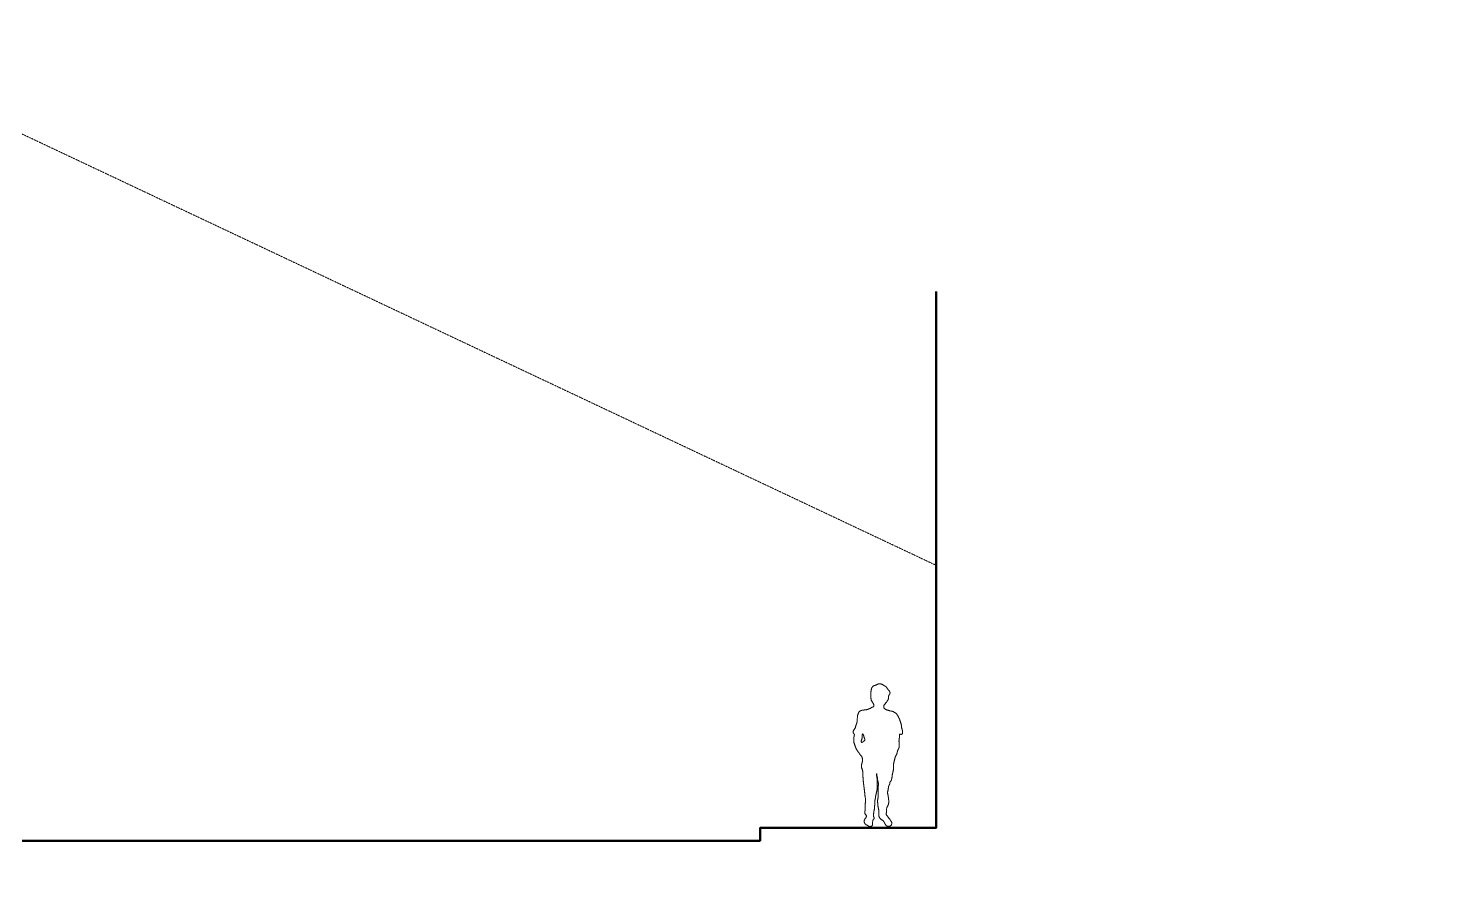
# Model space of a CAD drawing. Header units: inches. Extents: x -5536 to 8590, y -9140 to 228.
# Drawn here: x 4451 to 5108, y -3620 to -3225 of the extents above; entities that cross this region are included whole.
import ezdxf
from ezdxf import colors
from ezdxf.entities.mleader import LeaderData, LeaderLine
from ezdxf.math import Vec2, Vec3

# ---------------------------------------------------------------- set-up
doc = ezdxf.new("R2010")
doc.units = ezdxf.units.IN
doc.header["$LTSCALE"] = 0.125
doc.header["$MEASUREMENT"] = 0
doc.linetypes.add('DASHED', pattern=[0.75, 0.5, -0.25])
doc.layers.get('0').update_dxf_attribs({"linetype": 'CONTINUOUS'})
for name, color, linetype, lineweight in [('A-ELEV-4', 9, 'CONTINUOUS', 9), ('A-ELEV-BYND', 9, 'DASHED', 9), ('A-ELEV-CUT', 3, 'CONTINUOUS', 50), ('A-NOTE-REF', 8, 'CONTINUOUS', 15)]:
    doc.layers.add(name, color=color, linetype=linetype, lineweight=lineweight)
doc.styles.add('ANNOT-SM', font='swisse.ttf', dxfattribs={"width": 0.9, "height": 0.078125})

# ---------------------------------------------------------------- blocks, each defined once
blk = doc.blocks.new('*U106')
at = {"layer": 'A-ELEV-4'}
blk.add_lwpolyline([(-3.66, 4.57), (-3.98, 4.06), (-4.24, 3.65), (-4.46, 3.34), (-4.64, 3.1), (-4.78, 2.92), (-4.9, 2.79), (-5, 2.69), (-5.08, 2.6), (-5.15, 2.52), (-5.22, 2.44), (-5.28, 2.37), (-5.33, 2.29), (-5.38, 2.21), (-5.42, 2.13), (-5.47, 2.06), (-5.51, 1.98), (-5.56, 1.91), (-5.61, 1.83), (-5.67, 1.75), (-5.72, 1.68), (-5.77, 1.6), (-5.82, 1.53), (-5.87, 1.45), (-5.92, 1.37), (-5.97, 1.3), (-6.01, 1.22), (-6.05, 1.14), (-6.09, 1.07), (-6.12, 0.99), (-6.15, 0.92), (-6.18, 0.84), (-6.2, 0.76), (-6.22, 0.69), (-6.23, 0.61), (-6.24, 0.53), (-6.24, 0.46), (-6.24, 0.38), (-6.24, 0.31), (-6.23, 0.23), (-6.23, 0.15), (-6.22, 0.08), (-6.2, 0), (-6.18, -0.07), (-6.16, -0.15), (-6.14, -0.22), (-6.1, -0.29), (-6.07, -0.36), (-6.02, -0.43), (-5.97, -0.5), (-5.91, -0.56), (-5.85, -0.62), (-5.78, -0.68), (-5.71, -0.73), (-5.64, -0.78), (-5.57, -0.82), (-5.49, -0.86), (-5.41, -0.9), (-5.34, -0.93), (-5.26, -0.96), (-5.18, -0.98), (-5.11, -1), (-5.03, -1.02), (-4.96, -1.03), (-4.88, -1.04), (-4.8, -1.05), (-4.73, -1.05), (-4.65, -1.06), (-4.57, -1.06), (-4.5, -1.05), (-4.42, -1.04), (-4.35, -1.03), (-4.27, -1.01), (-4.19, -0.99), (-4.12, -0.97), (-4.04, -0.94), (-3.97, -0.9), (-3.89, -0.86), (-3.82, -0.81), (-3.75, -0.76), (-3.69, -0.71), (-3.62, -0.65), (-3.56, -0.59), (-3.5, -0.52), (-3.44, -0.45), (-3.38, -0.38), (-3.33, -0.3), (-3.28, -0.23), (-3.23, -0.15), (-3.18, -0.08), (-3.14, 0), (-3.09, 0.08), (-3.05, 0.15), (-3.01, 0.23), (-2.97, 0.31), (-2.94, 0.38), (-2.9, 0.46), (-2.86, 0.53), (-2.82, 0.61), (-2.78, 0.69), (-2.74, 0.76), (-2.7, 0.84), (-2.66, 0.92), (-2.61, 0.99), (-2.57, 1.07), (-2.52, 1.14), (-2.47, 1.22), (-2.41, 1.29), (-2.36, 1.37), (-2.3, 1.44), (-2.24, 1.5), (-2.18, 1.57), (-2.11, 1.63), (-2.04, 1.68), (-1.97, 1.73), (-1.9, 1.78), (-1.83, 1.83), (-1.75, 1.87), (-1.68, 1.92), (-1.6, 1.96), (-1.53, 2.01), (-1.45, 2.06), (-1.37, 2.11), (-1.3, 2.16), (-1.22, 2.22), (-1.15, 2.28), (-1.08, 2.34), (-1.01, 2.4), (-0.94, 2.46), (-0.88, 2.53), (-0.81, 2.6), (-0.75, 2.67), (-0.69, 2.75), (-0.64, 2.82), (-0.58, 2.9), (-0.53, 2.97), (-0.48, 3.05), (-0.44, 3.13), (-0.39, 3.21), (-0.35, 3.3), (-0.31, 3.4), (-0.28, 3.53), (-0.25, 3.68), (-0.23, 3.85), (-0.2, 4.06), (-0.19, 4.31), (-0.17, 4.59), (-0.16, 4.88), (-0.16, 5.18), (-0.15, 5.49), (-0.14, 5.78), (-0.14, 6.05), (-0.13, 6.3), (-0.12, 6.51), (-0.1, 6.69), (-0.09, 6.84), (-0.07, 6.97), (-0.05, 7.09), (-0.03, 7.2), (0, 7.31), (0.02, 7.42), (0.05, 7.54), (0.09, 7.66), (0.12, 7.8), (0.15, 7.94), (0.18, 8.08), (0.21, 8.23), (0.23, 8.38), (0.25, 8.53), (0.27, 8.69), (0.28, 8.84), (0.29, 8.99), (0.3, 9.13), (0.31, 9.27), (0.31, 9.41), (0.32, 9.53), (0.33, 9.65), (0.34, 9.76), (0.35, 9.86), (0.37, 9.96), (0.38, 10.05), (0.39, 10.13), (0.41, 10.21), (0.42, 10.29), (0.43, 10.36), (0.44, 10.44), (0.45, 10.52), (0.45, 10.59), (0.45, 10.67), (0.45, 10.74), (0.45, 10.82), (0.44, 10.9), (0.43, 10.97), (0.42, 11.05), (0.41, 11.13), (0.39, 11.2), (0.38, 11.28), (0.36, 11.35), (0.34, 11.43), (0.32, 11.51), (0.3, 11.58), (0.29, 11.66), (0.27, 11.75), (0.25, 11.86), (0.23, 11.99), (0.22, 12.17), (0.2, 12.39), (0.19, 12.68), (0.18, 13.03), (0.17, 13.46), (0.16, 13.94), (0.16, 14.47), (0.15, 15.01), (0.15, 15.56), (0.14, 16.08), (0.14, 16.57), (0.13, 16.99), (0.12, 17.35), (0.1, 17.63), (0.09, 17.85), (0.08, 18.03), (0.06, 18.17), (0.05, 18.27), (0.04, 18.36), (0.02, 18.44), (0.02, 18.52), (0.01, 18.59), (0.01, 18.67), (0.01, 18.76), (0.01, 18.85), (0.02, 18.94), (0.03, 19.04), (0.05, 19.15), (0.07, 19.27), (0.1, 19.4), (0.12, 19.53), (0.16, 19.66), (0.19, 19.79), (0.22, 19.92), (0.25, 20.05), (0.28, 20.17), (0.31, 20.28), (0.33, 20.38), (0.35, 20.47), (0.37, 20.56), (0.39, 20.64), (0.41, 20.72), (0.42, 20.8), (0.43, 20.88), (0.44, 20.95), (0.45, 21.03), (0.45, 21.11), (0.46, 21.18), (0.46, 21.26), (0.47, 21.34), (0.47, 21.41), (0.48, 21.49), (0.49, 21.56), (0.51, 21.64), (0.52, 21.72), (0.54, 21.79), (0.55, 21.87), (0.57, 21.95), (0.59, 22.02), (0.61, 22.1), (0.63, 22.17), (0.65, 22.25), (0.67, 22.33), (0.68, 22.42), (0.7, 22.5), (0.71, 22.6), (0.73, 22.7), (0.74, 22.81), (0.74, 22.93), (0.75, 23.05), (0.76, 23.17), (0.76, 23.29), (0.77, 23.4), (0.77, 23.49), (0.78, 23.57), (0.79, 23.62), (0.8, 23.65), (0.81, 23.65), (0.82, 23.62), (0.84, 23.58), (0.85, 23.53), (0.87, 23.46), (0.88, 23.39), (0.89, 23.32), (0.9, 23.24), (0.9, 23.16), (0.91, 23.09), (0.91, 23.01), (0.91, 22.94), (0.9, 22.86), (0.9, 22.78), (0.89, 22.71), (0.88, 22.63), (0.87, 22.55), (0.85, 22.48), (0.83, 22.4), (0.82, 22.33), (0.8, 22.25), (0.78, 22.17), (0.76, 22.1), (0.74, 22.02), (0.72, 21.93), (0.71, 21.83), (0.69, 21.69), (0.67, 21.52), (0.66, 21.31), (0.65, 21.04), (0.63, 20.7), (0.63, 20.3), (0.62, 19.83), (0.62, 19.34), (0.62, 18.82), (0.62, 18.31), (0.62, 17.81), (0.63, 17.35), (0.63, 16.94), (0.65, 16.61), (0.66, 16.33), (0.67, 16.12), (0.69, 15.95), (0.71, 15.81), (0.72, 15.71), (0.74, 15.62), (0.76, 15.54), (0.78, 15.47), (0.8, 15.39), (0.82, 15.32), (0.84, 15.24), (0.86, 15.16), (0.88, 15.09), (0.9, 15.01), (0.91, 14.94), (0.93, 14.86), (0.95, 14.78), (0.97, 14.71), (0.99, 14.63), (1.01, 14.55), (1.03, 14.47), (1.05, 14.38), (1.07, 14.3), (1.09, 14.21), (1.1, 14.12), (1.12, 14.04), (1.14, 13.94), (1.16, 13.85), (1.18, 13.76), (1.2, 13.68), (1.22, 13.59), (1.24, 13.5), (1.26, 13.42), (1.28, 13.34), (1.29, 13.26), (1.31, 13.18), (1.32, 13.11), (1.34, 13.03), (1.35, 12.95), (1.35, 12.88), (1.36, 12.8), (1.37, 12.73), (1.37, 12.65), (1.38, 12.57), (1.38, 12.5), (1.39, 12.42), (1.4, 12.34), (1.41, 12.27), (1.42, 12.19), (1.44, 12.12), (1.45, 12.04), (1.47, 11.96), (1.49, 11.89), (1.51, 11.81), (1.52, 11.74), (1.54, 11.66), (1.56, 11.58), (1.58, 11.5), (1.6, 11.4), (1.61, 11.3), (1.63, 11.19), (1.64, 11.07), (1.65, 10.92), (1.66, 10.76), (1.67, 10.59), (1.67, 10.4), (1.68, 10.21), (1.68, 10.02), (1.69, 9.84), (1.69, 9.66), (1.7, 9.5), (1.71, 9.36), (1.73, 9.23), (1.74, 9.11), (1.75, 9), (1.77, 8.9), (1.78, 8.79), (1.79, 8.68), (1.8, 8.56), (1.81, 8.43), (1.82, 8.29), (1.82, 8.15), (1.83, 8), (1.83, 7.85), (1.84, 7.71), (1.85, 7.57), (1.85, 7.44), (1.87, 7.32), (1.88, 7.22), (1.89, 7.12), (1.91, 7.03), (1.93, 6.94), (1.94, 6.86), (1.96, 6.78), (1.98, 6.71), (2, 6.63), (2.02, 6.55), (2.04, 6.48), (2.05, 6.4), (2.07, 6.33), (2.09, 6.25), (2.1, 6.17), (2.11, 6.1), (2.12, 6.02), (2.12, 5.94), (2.13, 5.87), (2.13, 5.79), (2.14, 5.72), (2.14, 5.64), (2.15, 5.56), (2.16, 5.49), (2.17, 5.41), (2.18, 5.33), (2.2, 5.26), (2.21, 5.18), (2.23, 5.1), (2.25, 5.02), (2.27, 4.94), (2.29, 4.85), (2.31, 4.77), (2.32, 4.68), (2.34, 4.59), (2.36, 4.5), (2.37, 4.41), (2.38, 4.32), (2.39, 4.23), (2.39, 4.14), (2.39, 4.06), (2.38, 3.97), (2.37, 3.89), (2.35, 3.81), (2.33, 3.74), (2.31, 3.66), (2.29, 3.58), (2.26, 3.51), (2.23, 3.43), (2.2, 3.35), (2.17, 3.28), (2.14, 3.2), (2.11, 3.13), (2.09, 3.05), (2.07, 2.97), (2.06, 2.9), (2.05, 2.82), (2.05, 2.75), (2.06, 2.67), (2.08, 2.6), (2.1, 2.53), (2.13, 2.47), (2.17, 2.41), (2.21, 2.36), (2.26, 2.32), (2.32, 2.28), (2.38, 2.23), (2.44, 2.17), (2.49, 2.1), (2.55, 2.01), (2.6, 1.9), (2.64, 1.75), (2.68, 1.58), (2.7, 1.37), (2.72, 1.14), (2.73, 0.91), (2.74, 0.67), (2.75, 0.43), (2.76, 0.2), (2.77, 0), (2.78, -0.18), (2.8, -0.33), (2.82, -0.46), (2.85, -0.56), (2.88, -0.66), (2.93, -0.73), (3, -0.8), (3.07, -0.86), (3.17, -0.92), (3.27, -0.97), (3.39, -1.01), (3.52, -1.05), (3.64, -1.08), (3.77, -1.1), (3.9, -1.11), (4.01, -1.12), (4.12, -1.11), (4.23, -1.1), (4.32, -1.08), (4.41, -1.05), (4.49, -1.02), (4.57, -0.98), (4.65, -0.93), (4.73, -0.89), (4.8, -0.84), (4.88, -0.79), (4.95, -0.74), (5.03, -0.69), (5.11, -0.64), (5.18, -0.59), (5.26, -0.55), (5.34, -0.51), (5.41, -0.47), (5.49, -0.44), (5.56, -0.41), (5.64, -0.38), (5.71, -0.34), (5.78, -0.31), (5.85, -0.27), (5.92, -0.23), (5.99, -0.18), (6.05, -0.12), (6.11, -0.06), (6.17, 0.01), (6.22, 0.08), (6.28, 0.15), (6.33, 0.23), (6.38, 0.31), (6.42, 0.38), (6.47, 0.46), (6.51, 0.53), (6.55, 0.61), (6.58, 0.69), (6.61, 0.76), (6.64, 0.84), (6.66, 0.92), (6.67, 0.99), (6.69, 1.07), (6.69, 1.14), (6.7, 1.22), (6.7, 1.3), (6.7, 1.37), (6.69, 1.45), (6.68, 1.53), (6.67, 1.6), (6.66, 1.68), (6.64, 1.75), (6.62, 1.83), (6.6, 1.91), (6.57, 1.98), (6.54, 2.06), (6.5, 2.13), (6.46, 2.21), (6.42, 2.29), (6.37, 2.36), (6.32, 2.44), (6.27, 2.52), (6.21, 2.59), (6.16, 2.67), (6.1, 2.74), (6.04, 2.82), (5.99, 2.9), (5.93, 2.97), (5.88, 3.05), (5.83, 3.13), (5.79, 3.21), (5.75, 3.29), (5.72, 3.38), (5.69, 3.47), (5.67, 3.55), (5.66, 3.64), (5.66, 3.73), (5.67, 3.82), (5.68, 3.9), (5.71, 3.99), (5.74, 4.06), (5.79, 4.14), (5.83, 4.21), (5.89, 4.28), (5.95, 4.34), (6.01, 4.4), (6.07, 4.47), (6.12, 4.53), (6.17, 4.6), (6.22, 4.67), (6.26, 4.74), (6.29, 4.81), (6.31, 4.88), (6.34, 4.96), (6.35, 5.03), (6.37, 5.11), (6.38, 5.18), (6.39, 5.26), (6.39, 5.33), (6.4, 5.41), (6.4, 5.49), (6.4, 5.56), (6.39, 5.64), (6.39, 5.72), (6.38, 5.79), (6.37, 5.87), (6.35, 5.95), (6.34, 6.04), (6.33, 6.15), (6.31, 6.27), (6.3, 6.42), (6.29, 6.6), (6.28, 6.81), (6.27, 7.05), (6.26, 7.33), (6.26, 7.62), (6.25, 7.93), (6.25, 8.23), (6.24, 8.52), (6.23, 8.8), (6.23, 9.04), (6.21, 9.25), (6.2, 9.44), (6.19, 9.59), (6.17, 9.74), (6.16, 9.88), (6.15, 10.03), (6.13, 10.19), (6.12, 10.36), (6.12, 10.57), (6.11, 10.79), (6.11, 11.03), (6.11, 11.28), (6.11, 11.53), (6.12, 11.77), (6.13, 12.01), (6.15, 12.22), (6.17, 12.41), (6.2, 12.57), (6.22, 12.72), (6.25, 12.86), (6.28, 12.98), (6.31, 13.11), (6.33, 13.23), (6.35, 13.36), (6.37, 13.5), (6.38, 13.64), (6.39, 13.79), (6.4, 13.94), (6.41, 14.09), (6.41, 14.24), (6.42, 14.37), (6.43, 14.5), (6.44, 14.62), (6.45, 14.73), (6.47, 14.83), (6.48, 14.92), (6.49, 15), (6.51, 15.09), (6.52, 15.16), (6.53, 15.24), (6.54, 15.32), (6.55, 15.39), (6.55, 15.47), (6.56, 15.54), (6.56, 15.62), (6.57, 15.7), (6.57, 15.77), (6.58, 15.85), (6.59, 15.93), (6.6, 16), (6.62, 16.08), (6.63, 16.15), (6.65, 16.23), (6.66, 16.31), (6.67, 16.38), (6.68, 16.46), (6.69, 16.54), (6.7, 16.61), (6.7, 16.69), (6.71, 16.76), (6.71, 16.84), (6.72, 16.92), (6.73, 16.99), (6.73, 17.07), (6.74, 17.14), (6.76, 17.22), (6.77, 17.3), (6.78, 17.37), (6.8, 17.45), (6.81, 17.53), (6.82, 17.6), (6.84, 17.68), (6.84, 17.75), (6.85, 17.83), (6.86, 17.91), (6.86, 17.98), (6.87, 18.06), (6.87, 18.14), (6.88, 18.21), (6.89, 18.29), (6.9, 18.36), (6.91, 18.44), (6.92, 18.52), (6.94, 18.59), (6.95, 18.67), (6.96, 18.75), (6.98, 18.82), (6.99, 18.9), (7, 18.97), (7, 19.05), (7.01, 19.13), (7.01, 19.2), (7.02, 19.28), (7.02, 19.35), (7.03, 19.43), (7.04, 19.51), (7.05, 19.58), (7.06, 19.66), (7.08, 19.74), (7.09, 19.83), (7.1, 19.92), (7.12, 20.02), (7.13, 20.13), (7.14, 20.24), (7.15, 20.37), (7.16, 20.51), (7.16, 20.66), (7.17, 20.8), (7.17, 20.95), (7.18, 21.09), (7.18, 21.23), (7.19, 21.36), (7.2, 21.48), (7.21, 21.59), (7.23, 21.7), (7.24, 21.82), (7.26, 21.94), (7.27, 22.07), (7.28, 22.23), (7.29, 22.4), (7.3, 22.61), (7.31, 22.83), (7.31, 23.07), (7.32, 23.32), (7.32, 23.56), (7.33, 23.8), (7.33, 24.03), (7.34, 24.23), (7.35, 24.41), (7.37, 24.56), (7.38, 24.69), (7.4, 24.8), (7.41, 24.9), (7.43, 24.99), (7.45, 25.07), (7.47, 25.15), (7.49, 25.22), (7.51, 25.3), (7.53, 25.37), (7.55, 25.45), (7.57, 25.53), (7.6, 25.6), (7.62, 25.68), (7.65, 25.75), (7.68, 25.83), (7.71, 25.91), (7.74, 25.98), (7.78, 26.06), (7.81, 26.14), (7.84, 26.21), (7.87, 26.29), (7.9, 26.36), (7.93, 26.44), (7.95, 26.52), (7.97, 26.6), (7.99, 26.69), (8, 26.79), (8.01, 26.9), (8.01, 27.02), (8, 27.15), (7.99, 27.3), (7.97, 27.47), (7.95, 27.64), (7.92, 27.81), (7.89, 27.99), (7.85, 28.16), (7.81, 28.32), (7.78, 28.47), (7.74, 28.61), (7.7, 28.73), (7.66, 28.84), (7.63, 28.95), (7.6, 29.05), (7.57, 29.15), (7.54, 29.25), (7.52, 29.36), (7.5, 29.48), (7.49, 29.61), (7.48, 29.74), (7.48, 29.87), (7.48, 30), (7.48, 30.13), (7.49, 30.26), (7.5, 30.38), (7.51, 30.49), (7.52, 30.59), (7.53, 30.68), (7.55, 30.77), (7.57, 30.85), (7.59, 30.93), (7.6, 31.01), (7.62, 31.09), (7.64, 31.16), (7.66, 31.24), (7.68, 31.32), (7.71, 31.39), (7.74, 31.46), (7.77, 31.54), (7.81, 31.6), (7.85, 31.67), (7.9, 31.74), (7.96, 31.8), (8.02, 31.86), (8.08, 31.93), (8.15, 31.99), (8.21, 32.05), (8.28, 32.12), (8.33, 32.18), (8.39, 32.25), (8.44, 32.32), (8.49, 32.39), (8.53, 32.46), (8.58, 32.54), (8.62, 32.61), (8.67, 32.69), (8.72, 32.76), (8.76, 32.84), (8.82, 32.92), (8.87, 32.99), (8.93, 33.07), (8.98, 33.15), (9.04, 33.23), (9.11, 33.32), (9.17, 33.4), (9.24, 33.49), (9.31, 33.58), (9.38, 33.67), (9.45, 33.76), (9.52, 33.85), (9.58, 33.94), (9.65, 34.02), (9.71, 34.11), (9.76, 34.2), (9.81, 34.28), (9.86, 34.36), (9.91, 34.44), (9.95, 34.52), (10, 34.59), (10.04, 34.67), (10.09, 34.75), (10.14, 34.82), (10.19, 34.9), (10.24, 34.97), (10.29, 35.05), (10.34, 35.13), (10.38, 35.2), (10.43, 35.28), (10.47, 35.36), (10.5, 35.43), (10.54, 35.51), (10.57, 35.58), (10.59, 35.66), (10.62, 35.74), (10.64, 35.81), (10.67, 35.89), (10.7, 35.97), (10.73, 36.04), (10.76, 36.12), (10.79, 36.19), (10.82, 36.27), (10.86, 36.35), (10.89, 36.43), (10.92, 36.52), (10.95, 36.6), (10.98, 36.69), (11, 36.78), (11.03, 36.87), (11.05, 36.96), (11.08, 37.05), (11.1, 37.14), (11.13, 37.22), (11.16, 37.31), (11.18, 37.4), (11.22, 37.48), (11.25, 37.56), (11.28, 37.64), (11.32, 37.72), (11.35, 37.79), (11.38, 37.87), (11.41, 37.95), (11.44, 38.02), (11.46, 38.1), (11.48, 38.19), (11.5, 38.28), (11.52, 38.38), (11.54, 38.49), (11.55, 38.62), (11.56, 38.76), (11.57, 38.92), (11.58, 39.1), (11.58, 39.28), (11.58, 39.47), (11.58, 39.66), (11.58, 39.84), (11.57, 40.02), (11.56, 40.18), (11.55, 40.32), (11.54, 40.45), (11.52, 40.56), (11.51, 40.66), (11.49, 40.75), (11.47, 40.84), (11.45, 40.92), (11.43, 40.99), (11.42, 41.07), (11.4, 41.15), (11.38, 41.22), (11.36, 41.3), (11.35, 41.37), (11.33, 41.45), (11.32, 41.53), (11.31, 41.6), (11.3, 41.68), (11.29, 41.76), (11.29, 41.83), (11.3, 41.91), (11.31, 41.98), (11.33, 42.05), (11.35, 42.12), (11.38, 42.19), (11.43, 42.25), (11.48, 42.32), (11.53, 42.38), (11.59, 42.44), (11.65, 42.51), (11.71, 42.58), (11.76, 42.65), (11.82, 42.72), (11.86, 42.8), (11.89, 42.88), (11.92, 42.97), (11.93, 43.07), (11.93, 43.18), (11.91, 43.3), (11.88, 43.42), (11.83, 43.56), (11.76, 43.71), (11.67, 43.86), (11.57, 44.02), (11.47, 44.18), (11.36, 44.34), (11.26, 44.49), (11.16, 44.63), (11.08, 44.75), (11.01, 44.86), (10.96, 44.95), (10.92, 45.02), (10.88, 45.09), (10.86, 45.15), (10.84, 45.2), (10.83, 45.26), (10.81, 45.31), (10.8, 45.37), (10.78, 45.43), (10.76, 45.5), (10.75, 45.57), (10.73, 45.64), (10.71, 45.72), (10.69, 45.79), (10.67, 45.87), (10.65, 45.95), (10.63, 46.02), (10.61, 46.1), (10.59, 46.18), (10.57, 46.25), (10.55, 46.33), (10.52, 46.4), (10.49, 46.48), (10.46, 46.56), (10.43, 46.63), (10.4, 46.71), (10.37, 46.78), (10.33, 46.86), (10.3, 46.94), (10.27, 47.01), (10.24, 47.09), (10.21, 47.17), (10.19, 47.24), (10.16, 47.32), (10.14, 47.39), (10.12, 47.47), (10.1, 47.55), (10.08, 47.62), (10.06, 47.7), (10.04, 47.78), (10.02, 47.86), (10.01, 47.94), (9.99, 48.04), (9.97, 48.15), (9.96, 48.28), (9.95, 48.44), (9.94, 48.61), (9.93, 48.82), (9.92, 49.04), (9.91, 49.28), (9.91, 49.53), (9.9, 49.77), (9.89, 50.01), (9.88, 50.24), (9.86, 50.44), (9.84, 50.62), (9.81, 50.77), (9.78, 50.9), (9.75, 51.01), (9.72, 51.11), (9.69, 51.2), (9.66, 51.28), (9.63, 51.36), (9.6, 51.43), (9.58, 51.51), (9.55, 51.58), (9.53, 51.66), (9.5, 51.74), (9.48, 51.81), (9.45, 51.89), (9.43, 51.97), (9.4, 52.04), (9.36, 52.12), (9.33, 52.19), (9.29, 52.27), (9.25, 52.34), (9.2, 52.41), (9.15, 52.48), (9.1, 52.55), (9.04, 52.62), (8.97, 52.68), (8.91, 52.74), (8.84, 52.8), (8.76, 52.85), (8.69, 52.91), (8.61, 52.96), (8.54, 53.01), (8.46, 53.05), (8.39, 53.1), (8.31, 53.14), (8.23, 53.18), (8.16, 53.21), (8.08, 53.24), (8, 53.27), (7.93, 53.29), (7.85, 53.3), (7.78, 53.32), (7.7, 53.33), (7.62, 53.33), (7.55, 53.34), (7.47, 53.35), (7.39, 53.35), (7.32, 53.36), (7.24, 53.37), (7.17, 53.39), (7.09, 53.4), (7.01, 53.41), (6.94, 53.43), (6.86, 53.44), (6.78, 53.45), (6.71, 53.46), (6.63, 53.47), (6.56, 53.48), (6.48, 53.48), (6.4, 53.49), (6.33, 53.49), (6.25, 53.5), (6.17, 53.51), (6.1, 53.52), (6.02, 53.53), (5.95, 53.54), (5.87, 53.55), (5.79, 53.57), (5.72, 53.59), (5.64, 53.6), (5.56, 53.62), (5.49, 53.64), (5.41, 53.66), (5.34, 53.68), (5.26, 53.7), (5.18, 53.72), (5.11, 53.74), (5.03, 53.77), (4.95, 53.79), (4.88, 53.82), (4.8, 53.85), (4.73, 53.88), (4.65, 53.91), (4.57, 53.95), (4.5, 53.98), (4.42, 54.01), (4.34, 54.04), (4.27, 54.07), (4.19, 54.1), (4.12, 54.13), (4.04, 54.15), (3.96, 54.18), (3.89, 54.21), (3.81, 54.25), (3.73, 54.28), (3.66, 54.33), (3.58, 54.38), (3.51, 54.43), (3.43, 54.49), (3.35, 54.55), (3.27, 54.61), (3.18, 54.67), (3.09, 54.72), (3, 54.76), (2.9, 54.79), (2.8, 54.82), (2.7, 54.85), (2.6, 54.87), (2.51, 54.91), (2.43, 54.95), (2.35, 55), (2.29, 55.06), (2.24, 55.15), (2.2, 55.25), (2.18, 55.36), (2.16, 55.48), (2.16, 55.61), (2.17, 55.74), (2.19, 55.86), (2.21, 55.98), (2.24, 56.09), (2.28, 56.19), (2.32, 56.28), (2.37, 56.37), (2.42, 56.46), (2.47, 56.54), (2.52, 56.61), (2.57, 56.69), (2.61, 56.77), (2.66, 56.84), (2.7, 56.92), (2.74, 56.99), (2.79, 57.07), (2.83, 57.15), (2.88, 57.22), (2.92, 57.3), (2.97, 57.38), (3.02, 57.45), (3.07, 57.53), (3.12, 57.6), (3.17, 57.68), (3.22, 57.76), (3.26, 57.83), (3.3, 57.91), (3.34, 57.99), (3.37, 58.06), (3.4, 58.14), (3.42, 58.23), (3.44, 58.31), (3.46, 58.41), (3.47, 58.51), (3.48, 58.62), (3.49, 58.74), (3.5, 58.86), (3.5, 59), (3.51, 59.13), (3.51, 59.26), (3.52, 59.39), (3.52, 59.52), (3.53, 59.64), (3.54, 59.75), (3.55, 59.85), (3.57, 59.95), (3.58, 60.04), (3.6, 60.14), (3.61, 60.24), (3.62, 60.34), (3.63, 60.45), (3.64, 60.57), (3.65, 60.69), (3.65, 60.82), (3.65, 60.96), (3.65, 61.09), (3.65, 61.22), (3.64, 61.35), (3.63, 61.46), (3.62, 61.57), (3.61, 61.68), (3.6, 61.77), (3.58, 61.86), (3.56, 61.94), (3.54, 62.02), (3.53, 62.1), (3.51, 62.18), (3.49, 62.25), (3.47, 62.33), (3.45, 62.4), (3.43, 62.48), (3.42, 62.56), (3.4, 62.63), (3.39, 62.71), (3.38, 62.79), (3.37, 62.86), (3.36, 62.94), (3.36, 63.01), (3.35, 63.09), (3.34, 63.17), (3.33, 63.24), (3.32, 63.32), (3.3, 63.4), (3.28, 63.47), (3.26, 63.55), (3.23, 63.62), (3.19, 63.7), (3.15, 63.78), (3.11, 63.85), (3.07, 63.93), (3.02, 64), (2.97, 64.08), (2.92, 64.16), (2.87, 64.23), (2.81, 64.3), (2.76, 64.37), (2.69, 64.44), (2.63, 64.5), (2.57, 64.56), (2.5, 64.62), (2.43, 64.67), (2.36, 64.71), (2.28, 64.76), (2.21, 64.8), (2.13, 64.83), (2.06, 64.86), (1.98, 64.89), (1.91, 64.92), (1.83, 64.95), (1.75, 64.97), (1.68, 65), (1.6, 65.02), (1.52, 65.04), (1.45, 65.07), (1.37, 65.1), (1.3, 65.13), (1.22, 65.16), (1.14, 65.19), (1.07, 65.23), (0.99, 65.26), (0.91, 65.3), (0.84, 65.34), (0.76, 65.38), (0.69, 65.41), (0.61, 65.45), (0.53, 65.49), (0.46, 65.53), (0.38, 65.56), (0.3, 65.59), (0.23, 65.63), (0.15, 65.66), (0.08, 65.68), (0, 65.71), (-0.08, 65.73), (-0.17, 65.74), (-0.25, 65.76), (-0.35, 65.76), (-0.45, 65.76), (-0.56, 65.76), (-0.68, 65.74), (-0.8, 65.72), (-0.93, 65.7), (-1.07, 65.67), (-1.2, 65.63), (-1.33, 65.59), (-1.46, 65.55), (-1.58, 65.5), (-1.69, 65.45), (-1.79, 65.4), (-1.88, 65.35), (-1.97, 65.3), (-2.05, 65.25), (-2.13, 65.2), (-2.21, 65.15), (-2.29, 65.1), (-2.36, 65.05), (-2.44, 65.01), (-2.52, 64.96), (-2.59, 64.92), (-2.67, 64.88), (-2.74, 64.84), (-2.82, 64.8), (-2.9, 64.77), (-2.97, 64.73), (-3.05, 64.69), (-3.12, 64.65), (-3.2, 64.61), (-3.27, 64.56), (-3.34, 64.52), (-3.41, 64.47), (-3.48, 64.41), (-3.55, 64.35), (-3.61, 64.29), (-3.67, 64.22), (-3.73, 64.15), (-3.79, 64.08), (-3.84, 64), (-3.89, 63.93), (-3.94, 63.85), (-3.99, 63.78), (-4.03, 63.7), (-4.08, 63.62), (-4.12, 63.55), (-4.17, 63.47), (-4.21, 63.4), (-4.27, 63.32), (-4.32, 63.24), (-4.38, 63.17), (-4.44, 63.09), (-4.51, 63.01), (-4.58, 62.94), (-4.65, 62.86), (-4.72, 62.79), (-4.79, 62.71), (-4.85, 62.63), (-4.92, 62.56), (-4.98, 62.48), (-5.04, 62.4), (-5.1, 62.33), (-5.15, 62.25), (-5.2, 62.18), (-5.25, 62.1), (-5.29, 62.02), (-5.32, 61.95), (-5.35, 61.87), (-5.38, 61.79), (-5.4, 61.72), (-5.41, 61.64), (-5.42, 61.57), (-5.42, 61.49), (-5.41, 61.41), (-5.4, 61.34), (-5.38, 61.26), (-5.35, 61.19), (-5.32, 61.11), (-5.29, 61.03), (-5.25, 60.96), (-5.21, 60.88), (-5.16, 60.8), (-5.11, 60.73), (-5.06, 60.65), (-5.01, 60.57), (-4.96, 60.49), (-4.92, 60.4), (-4.87, 60.3), (-4.84, 60.2), (-4.8, 60.09), (-4.78, 59.97), (-4.76, 59.85), (-4.74, 59.72), (-4.73, 59.59), (-4.72, 59.45), (-4.72, 59.32), (-4.71, 59.2), (-4.7, 59.08), (-4.69, 58.97), (-4.68, 58.87), (-4.66, 58.77), (-4.64, 58.68), (-4.62, 58.6), (-4.59, 58.52), (-4.56, 58.44), (-4.52, 58.37), (-4.48, 58.29), (-4.44, 58.21), (-4.39, 58.14), (-4.34, 58.06), (-4.29, 57.99), (-4.24, 57.91), (-4.19, 57.83), (-4.14, 57.76), (-4.1, 57.68), (-4.05, 57.6), (-4, 57.52), (-3.94, 57.44), (-3.88, 57.34), (-3.81, 57.24), (-3.72, 57.13), (-3.61, 57.01), (-3.49, 56.88), (-3.36, 56.74), (-3.22, 56.58), (-3.08, 56.42), (-2.94, 56.25), (-2.81, 56.08), (-2.69, 55.9), (-2.6, 55.72), (-2.53, 55.53), (-2.48, 55.35), (-2.46, 55.17), (-2.46, 55), (-2.48, 54.83), (-2.52, 54.67), (-2.58, 54.52), (-2.66, 54.38), (-2.75, 54.26), (-2.85, 54.15), (-2.97, 54.05), (-3.08, 53.96), (-3.21, 53.88), (-3.33, 53.81), (-3.45, 53.75), (-3.57, 53.69), (-3.67, 53.64), (-3.78, 53.59), (-3.88, 53.54), (-3.98, 53.49), (-4.09, 53.45), (-4.2, 53.4), (-4.33, 53.36), (-4.47, 53.31), (-4.63, 53.26), (-4.81, 53.21), (-4.99, 53.16), (-5.18, 53.12), (-5.37, 53.07), (-5.56, 53.03), (-5.73, 52.99), (-5.9, 52.96), (-6.04, 52.93), (-6.17, 52.91), (-6.28, 52.89), (-6.38, 52.88), (-6.47, 52.87), (-6.55, 52.85), (-6.63, 52.83), (-6.71, 52.8), (-6.79, 52.77), (-6.86, 52.73), (-6.94, 52.69), (-7.01, 52.65), (-7.09, 52.6), (-7.17, 52.55), (-7.24, 52.5), (-7.32, 52.45), (-7.4, 52.4), (-7.47, 52.36), (-7.55, 52.31), (-7.62, 52.27), (-7.7, 52.23), (-7.78, 52.18), (-7.85, 52.14), (-7.93, 52.09), (-8, 52.04), (-8.08, 51.99), (-8.15, 51.94), (-8.23, 51.88), (-8.3, 51.83), (-8.36, 51.76), (-8.43, 51.7), (-8.49, 51.64), (-8.54, 51.57), (-8.59, 51.5), (-8.64, 51.43), (-8.69, 51.35), (-8.73, 51.28), (-8.78, 51.2), (-8.82, 51.13), (-8.87, 51.05), (-8.92, 50.98), (-8.97, 50.9), (-9.02, 50.82), (-9.07, 50.75), (-9.12, 50.67), (-9.17, 50.59), (-9.21, 50.52), (-9.25, 50.44), (-9.29, 50.37), (-9.32, 50.29), (-9.35, 50.21), (-9.38, 50.14), (-9.41, 50.06), (-9.44, 49.98), (-9.47, 49.91), (-9.5, 49.83), (-9.54, 49.76), (-9.59, 49.68), (-9.63, 49.6), (-9.68, 49.53), (-9.73, 49.45), (-9.78, 49.38), (-9.82, 49.3), (-9.86, 49.22), (-9.9, 49.15), (-9.93, 49.07), (-9.96, 48.99), (-9.98, 48.92), (-10, 48.84), (-10.03, 48.76), (-10.05, 48.69), (-10.07, 48.61), (-10.09, 48.53), (-10.11, 48.45), (-10.13, 48.38), (-10.15, 48.3), (-10.18, 48.22), (-10.2, 48.13), (-10.23, 48.05), (-10.26, 47.96), (-10.29, 47.88), (-10.32, 47.79), (-10.35, 47.69), (-10.39, 47.6), (-10.42, 47.51), (-10.45, 47.41), (-10.48, 47.31), (-10.51, 47.22), (-10.54, 47.12), (-10.57, 47.02), (-10.59, 46.92), (-10.61, 46.82), (-10.63, 46.73), (-10.65, 46.64), (-10.68, 46.55), (-10.7, 46.47), (-10.72, 46.39), (-10.75, 46.31), (-10.77, 46.24), (-10.79, 46.17), (-10.81, 46.1), (-10.83, 46.02), (-10.84, 45.93), (-10.85, 45.84), (-10.86, 45.74), (-10.86, 45.64), (-10.85, 45.52), (-10.85, 45.41), (-10.85, 45.29), (-10.86, 45.18), (-10.86, 45.07), (-10.88, 44.96), (-10.9, 44.86), (-10.93, 44.77), (-10.97, 44.67), (-11.01, 44.58), (-11.05, 44.49), (-11.09, 44.4), (-11.12, 44.3), (-11.15, 44.19), (-11.17, 44.07), (-11.19, 43.94), (-11.21, 43.81), (-11.22, 43.68), (-11.23, 43.55), (-11.23, 43.42), (-11.24, 43.29), (-11.25, 43.17), (-11.26, 43.06), (-11.27, 42.96), (-11.28, 42.87), (-11.29, 42.78), (-11.29, 42.7), (-11.28, 42.63), (-11.27, 42.56), (-11.25, 42.49), (-11.22, 42.42), (-11.17, 42.36), (-11.12, 42.3), (-11.07, 42.24), (-11.01, 42.19), (-10.95, 42.15), (-10.9, 42.1), (-10.85, 42.07), (-10.81, 42.03), (-10.78, 42.01), (-10.75, 41.99), (-10.72, 41.97), (-10.69, 41.96), (-10.66, 41.96), (-10.63, 41.97), (-10.59, 41.98), (-10.54, 41.99), (-10.49, 42.01), (-10.43, 42.04), (-10.36, 42.06), (-10.3, 42.09), (-10.24, 42.11), (-10.18, 42.13), (-10.12, 42.15), (-10.06, 42.16), (-10.01, 42.17), (-9.97, 42.17), (-9.93, 42.16), (-9.9, 42.15), (-9.87, 42.12), (-9.84, 42.09), (-9.82, 42.05), (-9.81, 42.01), (-9.8, 41.95), (-9.79, 41.89), (-9.78, 41.83), (-9.78, 41.76), (-9.79, 41.69), (-9.79, 41.61), (-9.8, 41.54), (-9.81, 41.46), (-9.82, 41.38), (-9.84, 41.31), (-9.85, 41.23), (-9.86, 41.16), (-9.87, 41.08), (-9.87, 41.01), (-9.87, 40.94), (-9.87, 40.87), (-9.86, 40.8), (-9.85, 40.73), (-9.84, 40.66), (-9.83, 40.59), (-9.81, 40.52), (-9.8, 40.44), (-9.79, 40.37), (-9.78, 40.3), (-9.77, 40.23), (-9.76, 40.15), (-9.76, 40.08), (-9.75, 40), (-9.75, 39.93), (-9.74, 39.85), (-9.73, 39.77), (-9.72, 39.7), (-9.71, 39.62), (-9.7, 39.55), (-9.68, 39.48), (-9.67, 39.41), (-9.65, 39.35), (-9.64, 39.29), (-9.63, 39.24), (-9.62, 39.2), (-9.62, 39.15), (-9.61, 39.11), (-9.61, 39.06), (-9.61, 39.01), (-9.62, 38.93), (-9.62, 38.84), (-9.63, 38.73), (-9.64, 38.6), (-9.65, 38.44), (-9.67, 38.26), (-9.68, 38.08), (-9.7, 37.88), (-9.71, 37.68), (-9.72, 37.48), (-9.73, 37.29), (-9.74, 37.1), (-9.75, 36.92), (-9.75, 36.76), (-9.75, 36.6), (-9.74, 36.45), (-9.74, 36.31), (-9.72, 36.19), (-9.71, 36.07), (-9.69, 35.96), (-9.66, 35.86), (-9.63, 35.76), (-9.6, 35.67), (-9.57, 35.59), (-9.53, 35.51), (-9.49, 35.43), (-9.45, 35.36), (-9.42, 35.28), (-9.38, 35.2), (-9.34, 35.13), (-9.3, 35.05), (-9.26, 34.97), (-9.22, 34.9), (-9.19, 34.82), (-9.15, 34.75), (-9.11, 34.67), (-9.07, 34.59), (-9.04, 34.52), (-9, 34.44), (-8.97, 34.36), (-8.94, 34.29), (-8.92, 34.21), (-8.89, 34.14), (-8.88, 34.06), (-8.86, 33.98), (-8.85, 33.91), (-8.84, 33.83), (-8.83, 33.76), (-8.82, 33.68), (-8.81, 33.6), (-8.79, 33.53), (-8.77, 33.45), (-8.75, 33.37), (-8.72, 33.3), (-8.69, 33.22), (-8.66, 33.15), (-8.62, 33.07), (-8.59, 32.99), (-8.56, 32.92), (-8.54, 32.84), (-8.51, 32.76), (-8.48, 32.69), (-8.46, 32.61), (-8.43, 32.54), (-8.4, 32.46), (-8.37, 32.38), (-8.34, 32.31), (-8.3, 32.23), (-8.25, 32.16), (-8.2, 32.08), (-8.16, 32), (-8.11, 31.93), (-8.06, 31.85), (-8.02, 31.77), (-7.98, 31.7), (-7.94, 31.62), (-7.91, 31.54), (-7.88, 31.46), (-7.86, 31.38), (-7.83, 31.29), (-7.8, 31.2), (-7.78, 31.1), (-7.75, 30.99), (-7.72, 30.87), (-7.69, 30.74), (-7.66, 30.61), (-7.62, 30.48), (-7.59, 30.35), (-7.56, 30.22), (-7.53, 30.09), (-7.5, 29.97), (-7.47, 29.86), (-7.44, 29.76), (-7.42, 29.66), (-7.4, 29.56), (-7.37, 29.47), (-7.35, 29.37), (-7.32, 29.27), (-7.29, 29.16), (-7.26, 29.04), (-7.23, 28.91), (-7.2, 28.77), (-7.17, 28.61), (-7.14, 28.44), (-7.11, 28.25), (-7.09, 28.04), (-7.06, 27.81), (-7.05, 27.56), (-7.03, 27.3), (-7.02, 27.03), (-7.02, 26.76), (-7.01, 26.49), (-7, 26.23), (-7, 25.99), (-6.99, 25.78), (-6.98, 25.6), (-6.97, 25.44), (-6.95, 25.3), (-6.93, 25.18), (-6.92, 25.08), (-6.9, 24.99), (-6.88, 24.9), (-6.86, 24.82), (-6.84, 24.73), (-6.82, 24.64), (-6.8, 24.55), (-6.79, 24.46), (-6.77, 24.37), (-6.75, 24.28), (-6.73, 24.19), (-6.71, 24.1), (-6.69, 24.02), (-6.67, 23.94), (-6.65, 23.85), (-6.63, 23.77), (-6.61, 23.69), (-6.59, 23.61), (-6.58, 23.53), (-6.56, 23.44), (-6.54, 23.36), (-6.52, 23.27), (-6.5, 23.18), (-6.48, 23.09), (-6.47, 23), (-6.45, 22.91), (-6.44, 22.82), (-6.43, 22.73), (-6.42, 22.65), (-6.41, 22.57), (-6.41, 22.48), (-6.4, 22.41), (-6.4, 22.33), (-6.39, 22.25), (-6.39, 22.17), (-6.38, 22.1), (-6.37, 22.02), (-6.36, 21.95), (-6.34, 21.87), (-6.32, 21.79), (-6.31, 21.72), (-6.29, 21.64), (-6.27, 21.56), (-6.25, 21.49), (-6.23, 21.41), (-6.21, 21.34), (-6.19, 21.26), (-6.18, 21.18), (-6.16, 21.11), (-6.14, 21.03), (-6.12, 20.95), (-6.1, 20.88), (-6.08, 20.8), (-6.06, 20.73), (-6.04, 20.65), (-6.01, 20.57), (-5.99, 20.5), (-5.95, 20.42), (-5.91, 20.35), (-5.87, 20.27), (-5.82, 20.19), (-5.76, 20.12), (-5.7, 20.04), (-5.64, 19.96), (-5.59, 19.89), (-5.53, 19.81), (-5.48, 19.74), (-5.44, 19.66), (-5.4, 19.58), (-5.38, 19.51), (-5.36, 19.43), (-5.35, 19.35), (-5.34, 19.28), (-5.33, 19.2), (-5.32, 19.13), (-5.31, 19.05), (-5.3, 18.97), (-5.29, 18.9), (-5.27, 18.82), (-5.25, 18.75), (-5.23, 18.67), (-5.2, 18.59), (-5.17, 18.52), (-5.13, 18.44), (-5.09, 18.36), (-5.05, 18.29), (-5, 18.21), (-4.96, 18.14), (-4.91, 18.06), (-4.87, 17.98), (-4.84, 17.91), (-4.8, 17.83), (-4.78, 17.75), (-4.76, 17.68), (-4.74, 17.6), (-4.73, 17.53), (-4.72, 17.45), (-4.72, 17.37), (-4.71, 17.3), (-4.7, 17.22), (-4.69, 17.14), (-4.68, 17.07), (-4.66, 16.99), (-4.65, 16.92), (-4.64, 16.84), (-4.62, 16.76), (-4.61, 16.69), (-4.6, 16.61), (-4.59, 16.54), (-4.58, 16.46), (-4.58, 16.38), (-4.57, 16.31), (-4.56, 16.23), (-4.55, 16.15), (-4.54, 16.08), (-4.52, 16), (-4.5, 15.93), (-4.48, 15.85), (-4.45, 15.77), (-4.42, 15.68), (-4.39, 15.6), (-4.37, 15.5), (-4.34, 15.4), (-4.32, 15.29), (-4.3, 15.17), (-4.29, 15.05), (-4.28, 14.91), (-4.28, 14.78), (-4.28, 14.64), (-4.29, 14.51), (-4.3, 14.38), (-4.32, 14.25), (-4.34, 14.13), (-4.37, 14.02), (-4.39, 13.91), (-4.42, 13.81), (-4.45, 13.71), (-4.48, 13.61), (-4.5, 13.52), (-4.52, 13.44), (-4.54, 13.35), (-4.55, 13.27), (-4.56, 13.19), (-4.57, 13.11), (-4.58, 13.03), (-4.58, 12.95), (-4.59, 12.88), (-4.6, 12.8), (-4.61, 12.73), (-4.62, 12.65), (-4.64, 12.57), (-4.65, 12.5), (-4.66, 12.42), (-4.68, 12.34), (-4.69, 12.27), (-4.7, 12.19), (-4.71, 12.12), (-4.72, 12.04), (-4.72, 11.96), (-4.73, 11.89), (-4.73, 11.81), (-4.74, 11.74), (-4.74, 11.66), (-4.75, 11.58), (-4.76, 11.51), (-4.78, 11.43), (-4.79, 11.35), (-4.8, 11.27), (-4.82, 11.2), (-4.83, 11.11), (-4.84, 11.03), (-4.85, 10.95), (-4.86, 10.86), (-4.87, 10.77), (-4.87, 10.68), (-4.87, 10.59), (-4.87, 10.5), (-4.87, 10.41), (-4.86, 10.32), (-4.85, 10.24), (-4.84, 10.15), (-4.83, 10.07), (-4.82, 9.99), (-4.8, 9.91), (-4.78, 9.83), (-4.76, 9.75), (-4.75, 9.68), (-4.73, 9.6), (-4.71, 9.53), (-4.69, 9.45), (-4.67, 9.37), (-4.65, 9.3), (-4.63, 9.22), (-4.6, 9.14), (-4.58, 9.07), (-4.55, 8.99), (-4.52, 8.92), (-4.49, 8.84), (-4.45, 8.76), (-4.42, 8.69), (-4.38, 8.61), (-4.33, 8.53), (-4.29, 8.46), (-4.24, 8.38), (-4.2, 8.31), (-4.15, 8.23), (-4.1, 8.14), (-4.05, 8.05), (-4, 7.95), (-3.96, 7.84), (-3.92, 7.71), (-3.89, 7.57), (-3.86, 7.41), (-3.84, 7.23), (-3.83, 7.05), (-3.82, 6.85), (-3.81, 6.66), (-3.8, 6.46), (-3.79, 6.27), (-3.77, 6.1), (-3.76, 5.93), (-3.74, 5.77), (-3.72, 5.61), (-3.7, 5.45), (-3.69, 5.27), (-3.67, 5.07), (-3.66, 4.84), (-3.66, 4.57)], dxfattribs=at)
blk.add_lwpolyline([(6.48, 39.24), (6.53, 39.18), (6.58, 39.13), (6.64, 39.08), (6.7, 39.03), (6.77, 38.98), (6.84, 38.93), (6.91, 38.88), (6.97, 38.82), (7.04, 38.76), (7.11, 38.7), (7.17, 38.64), (7.23, 38.57), (7.3, 38.51), (7.36, 38.45), (7.43, 38.4), (7.49, 38.36), (7.56, 38.32), (7.63, 38.3), (7.7, 38.29), (7.77, 38.28), (7.83, 38.29), (7.89, 38.31), (7.94, 38.34), (7.99, 38.38), (8.02, 38.44), (8.05, 38.5), (8.06, 38.58), (8.07, 38.66), (8.07, 38.75), (8.07, 38.84), (8.05, 38.93), (8.04, 39.03), (8.02, 39.13), (7.99, 39.23), (7.96, 39.32), (7.93, 39.42), (7.9, 39.51), (7.87, 39.6), (7.83, 39.69), (7.8, 39.78), (7.78, 39.87), (7.75, 39.96), (7.73, 40.04), (7.71, 40.13), (7.69, 40.22), (7.67, 40.32), (7.66, 40.42), (7.65, 40.53), (7.64, 40.66), (7.63, 40.78), (7.63, 40.92), (7.62, 41.05), (7.62, 41.19), (7.61, 41.32), (7.61, 41.45), (7.6, 41.57), (7.59, 41.68), (7.57, 41.79), (7.56, 41.88), (7.54, 41.96), (7.53, 42.04), (7.51, 42.1), (7.49, 42.16), (7.48, 42.21), (7.46, 42.26), (7.45, 42.29), (7.43, 42.32), (7.42, 42.33), (7.4, 42.33), (7.38, 42.33), (7.35, 42.31), (7.33, 42.28), (7.3, 42.23), (7.26, 42.17), (7.22, 42.11), (7.19, 42.03), (7.15, 41.95), (7.11, 41.87), (7.07, 41.78), (7.04, 41.7), (7.01, 41.61), (6.98, 41.53), (6.95, 41.45), (6.93, 41.37), (6.91, 41.29), (6.88, 41.21), (6.86, 41.13), (6.85, 41.05), (6.83, 40.98), (6.81, 40.9), (6.79, 40.82), (6.76, 40.74), (6.74, 40.66), (6.72, 40.59), (6.69, 40.51), (6.66, 40.43), (6.63, 40.35), (6.6, 40.28), (6.57, 40.2), (6.54, 40.12), (6.51, 40.04), (6.48, 39.96), (6.45, 39.89), (6.43, 39.81), (6.41, 39.73), (6.4, 39.65), (6.4, 39.58), (6.4, 39.5), (6.41, 39.43), (6.42, 39.36), (6.45, 39.3)], close=True, dxfattribs=at)

msp = doc.modelspace()

# ---------------------------------------------------------------- linework, layer by layer
at = {"layer": 'A-ELEV-BYND'}
msp.add_line((4342.79105, -3225.25), (4876.30953, -3476.96553), dxfattribs=at)
at = {"layer": 'A-ELEV-CUT'}
msp.add_lwpolyline([(4362.33694, -3600), (4433.87438, -3600), (4433.87438, -3606), (4793.87438, -3606), (4793.87438, -3600), (4876.30953, -3600), (4876.30953, -3348.67043)], dxfattribs=at)

# ---------------------------------------------------------------- block references
at = {"xscale": -1}
msp.add_blockref('*U106', (4849.32791, -3598.22527), dxfattribs=at)

# ---------------------------------------------------------------- leaders
at = {"layer": 'A-NOTE-REF', "color": 8}
ml = msp.add_multileader_mtext('Standard', dxfattribs=at)
ml.set_content('(E) STEEL POST BEYOND', color=8, style='ANNOT-SM')
ml.set_leader_properties()
ml.build(insert=Vec2(0, 0))
ml.multileader.update_dxf_attribs({"dogleg_length": 0.09375, "arrow_head_size": 4.5, "scale": 48})
ctx = ml.context
ctx.base_point, ctx.scale, ctx.char_height, ctx.arrow_head_size, ctx.landing_gap_size, ctx.plane_origin = Vec3(3874.3828, -3487.16973), 48, 3.75, 4.5, 3, Vec3(3865.20678, -3462.79703)
notes = []
notes.append((ctx, [(0, (1, 1, 0), (3869.8828, -3487.16973), (1, 0), 4.5, [(0, [(3858.27917, -3474.12248)], 0, [])])]))
ctx.mtext.insert, ctx.mtext.width, ctx.mtext.flow_direction = Vec3(3877.3828, -3485.24529), 50.884842, 5
ml = msp.add_multileader_mtext('Standard', dxfattribs=at)
ml.set_content('(N) METAL FRAME \\PGARAGE DOOR WITH GLASS PANELS. BOTTOM 3 ROWS TO BE TRANSLUCENT GLASS. UPPER 3 ROWS TRANSPARENT', color=8, style='ANNOT-SM')
ml.set_leader_properties()
ml.build(insert=Vec2(0, 0))
ml.multileader.update_dxf_attribs({"dogleg_length": 0.09375, "arrow_head_size": 4.5, "scale": 48})
ctx = ml.context
ctx.base_point, ctx.scale, ctx.char_height, ctx.arrow_head_size, ctx.landing_gap_size, ctx.plane_origin = Vec3(3823.34493, -3610.90519), 48, 3.75, 4.5, 3, Vec3(3783.70993, -3586.53249)
notes.append((ctx, [(0, (1, 1, 0), (3818.84493, -3610.90519), (1, 0), 4.5, [(0, [(3812.73014, -3583.05322)], 0, [])])]))
ctx.mtext.insert, ctx.mtext.width, ctx.mtext.flow_direction = Vec3(3826.34493, -3608.98075), 82.7060022, 5
for ctx, leaders in notes:
    for number, flags, end, landing, length, lines in leaders:
        leader = LeaderData()
        leader.index, (leader.has_last_leader_line, leader.has_dogleg_vector, leader.attachment_direction) = number, flags
        leader.last_leader_point, leader.dogleg_vector, leader.dogleg_length = Vec3(end), Vec3(landing), length
        for number, points, colour, breaks in lines:
            line = LeaderLine()
            line.index, line.vertices, line.color, line.breaks = number, Vec3.list(points), colors.encode_raw_color(colour), breaks
            leader.lines.append(line)
        ctx.leaders.append(leader)

doc.saveas('drawing.dxf')
